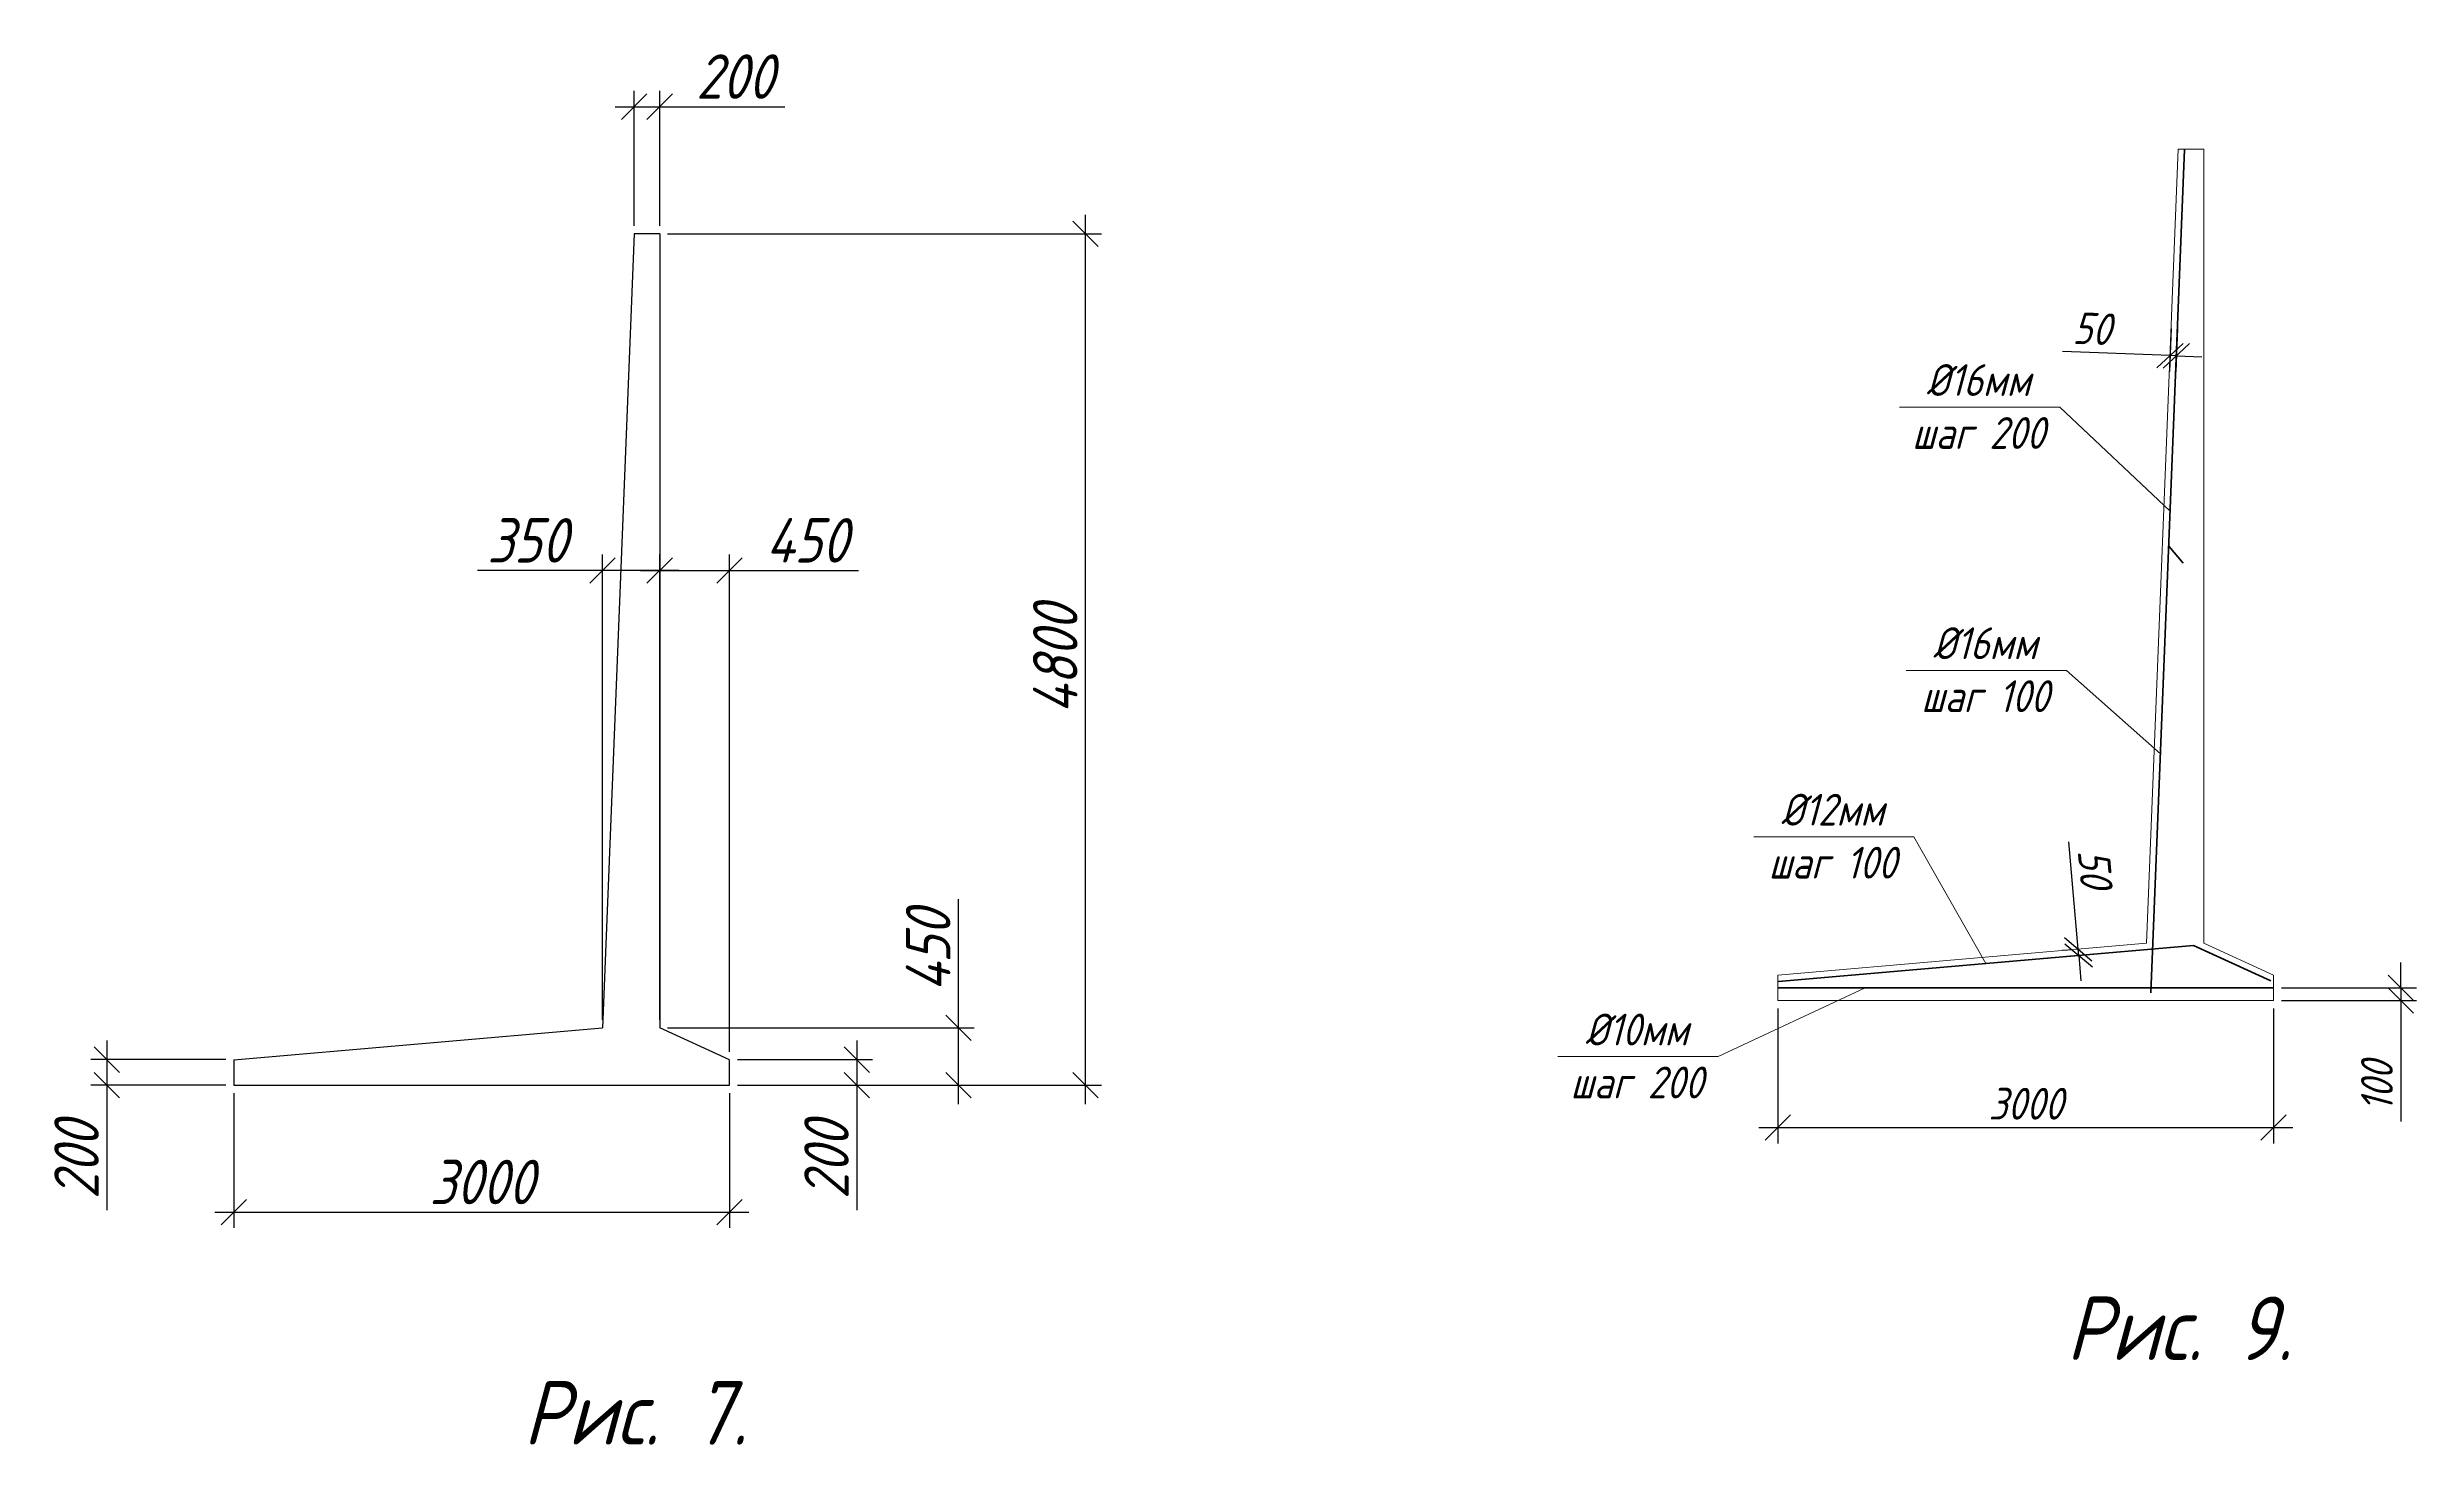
# Model space of a CAD drawing. Header units: millimetres. Extents: x -1004 to 900128, y -352756 to 107728.
# Drawn here: x 108018 to 126657, y -32003 to -21006 of the extents above; entities that cross this region are included whole.
import ezdxf

# ---------------------------------------------------------------- set-up
doc = ezdxf.new("R2010")
doc.units = ezdxf.units.MM
for name, color, linetype, lineweight in [('basic', 95, 'Continuous', 30), ('size', 45, 'Continuous', 20), ('text', 13, 'Continuous', 20), ('thick', 42, 'Continuous', 35), ('thin', 153, 'Continuous', 18)]:
    doc.layers.add(name, color=color, linetype=linetype, lineweight=lineweight)
doc.styles.add('Structures', font='isocpeur.ttf', dxfattribs={"width": 0.85, "oblique": 15})
doc.styles.add('structures 5', font='isocpeur.ttf', dxfattribs={"width": 0.85, "oblique": 15, "height": 5})
doc.dimstyles.new('structures 3.5', dxfattribs={"dimtxt": 3.5, "dimasz": 2, "dimexe": 1.25, "dimexo": 0.625, "dimtad": 1, "dimtxsty": 'Structures', "dimblk": 'OBLIQUE', "dimcen": 2.5, "dimdle": 1.5, "dimadec": 0, "dimazin": 0, "dimtfac": 1, "dimtmove": 0, "dimatfit": 3, "dimfxl": 1, "dimarcsym": 0})

# ---------------------------------------------------------------- blocks, each defined once
blk = doc.blocks.new('_Oblique')
at = {"color": 0, "linetype": 'ByBlock', "lineweight": -2}
blk.add_line((-0.5, -0.5), (0.5, 0.5), dxfattribs=at)
blk = doc.blocks.new('*D374')
at = {"layer": 'Defpoints', "color": 0, "transparency": 16777216}
for p in [(113385, -28973), (113385, -29173), (114385, -29173)]:
    blk.add_point(p, dxfattribs=at)
at = {"layer": 'size', "color": 0, "lineweight": -2, "transparency": 16777216}
for p, q in [((114385, -28823), (114385, -29173)), ((113447, -28973), (114510, -28973)), ((113447, -29173), (114510, -29173)), ((114385, -29173), (114385, -30157))]:
    blk.add_line(p, q, dxfattribs=at)
at = {"layer": 'size', "color": 0, "lineweight": -2, "transparency": 16777216, "xscale": 200, "yscale": 200, "zscale": 200}
for p, rotation in [((114385, -28973), 90), ((114385, -29173), 270)]:
    blk.add_blockref('_Oblique', p, dxfattribs=dict(at, rotation=rotation))
at = {"layer": 'size', "color": 0, "transparency": 16777216, "insert": (114147, -29765), "char_height": 350, "attachment_point": 5, "rotation": 90, "style": 'Structures'}
blk.add_mtext('200', dxfattribs=at)
blk = doc.blocks.new('*D375')
at = {"layer": 'Defpoints', "color": 0, "transparency": 16777216}
for p in [(109485, -29173), (113385, -29173), (113385, -30173)]:
    blk.add_point(p, dxfattribs=at)
at = {"layer": 'size', "color": 0, "lineweight": -2, "transparency": 16777216}
for p, q in [((109485, -29236), (109485, -30298)), ((113385, -29236), (113385, -30298)), ((109335, -30173), (113535, -30173))]:
    blk.add_line(p, q, dxfattribs=at)
at = {"layer": 'size', "color": 0, "lineweight": -2, "transparency": 16777216, "xscale": 200, "yscale": 200, "zscale": 200, "rotation": 180}
blk.add_blockref('_Oblique', (109485, -30173), dxfattribs=at)
at = {"layer": 'size', "color": 0, "lineweight": -2, "transparency": 16777216, "xscale": 200, "yscale": 200, "zscale": 200}
blk.add_blockref('_Oblique', (113385, -30173), dxfattribs=at)
at = {"layer": 'size', "color": 0, "transparency": 16777216, "insert": (111435, -29936), "char_height": 350, "attachment_point": 5, "style": 'Structures'}
blk.add_mtext('3000', dxfattribs=at)
blk = doc.blocks.new('*D376')
at = {"layer": 'Defpoints', "color": 0, "transparency": 16777216}
for p in [(109485, -28973), (108485, -29173), (109485, -29173)]:
    blk.add_point(p, dxfattribs=at)
at = {"layer": 'size', "color": 0, "lineweight": -2, "transparency": 16777216}
for p, q in [((108485, -28823), (108485, -29173)), ((109422, -28973), (108360, -28973)), ((109422, -29173), (108360, -29173)), ((108485, -29173), (108485, -30157))]:
    blk.add_line(p, q, dxfattribs=at)
at = {"layer": 'size', "color": 0, "lineweight": -2, "transparency": 16777216, "xscale": 200, "yscale": 200, "zscale": 200}
for p, rotation in [((108485, -28973), 90), ((108485, -29173), 270)]:
    blk.add_blockref('_Oblique', p, dxfattribs=dict(at, rotation=rotation))
at = {"layer": 'size', "color": 0, "transparency": 16777216, "insert": (108247, -29765), "char_height": 350, "attachment_point": 5, "rotation": 90, "style": 'Structures'}
blk.add_mtext('200', dxfattribs=at)
blk = doc.blocks.new('*D377')
at = {"layer": 'Defpoints', "color": 0, "transparency": 16777216}
for p in [(112835, -28723), (115185, -28723), (113385, -29173)]:
    blk.add_point(p, dxfattribs=at)
at = {"layer": 'size', "color": 0, "lineweight": -2, "transparency": 16777216}
for p, q in [((115185, -28723), (115185, -27710)), ((112897, -28723), (115310, -28723)), ((115185, -29323), (115185, -28723)), ((113447, -29173), (115310, -29173))]:
    blk.add_line(p, q, dxfattribs=at)
at = {"layer": 'size', "color": 0, "lineweight": -2, "transparency": 16777216, "xscale": 200, "yscale": 200, "zscale": 200}
for p, rotation in [((115185, -28723), 90), ((115185, -29173), 270)]:
    blk.add_blockref('_Oblique', p, dxfattribs=dict(at, rotation=rotation))
at = {"layer": 'size', "color": 0, "transparency": 16777216, "insert": (114947, -28116), "char_height": 350, "attachment_point": 5, "rotation": 90, "style": 'Structures'}
blk.add_mtext('450', dxfattribs=at)
blk = doc.blocks.new('*D378')
at = {"layer": 'Defpoints', "color": 0, "transparency": 16777216}
for p in [(112835, -22473), (116185, -22473), (113385, -29173)]:
    blk.add_point(p, dxfattribs=at)
at = {"layer": 'size', "color": 0, "lineweight": -2, "transparency": 16777216}
for p, q in [((116185, -29323), (116185, -22323)), ((112897, -22473), (116310, -22473)), ((113447, -29173), (116310, -29173))]:
    blk.add_line(p, q, dxfattribs=at)
at = {"layer": 'size', "color": 0, "lineweight": -2, "transparency": 16777216, "xscale": 200, "yscale": 200, "zscale": 200}
for p, rotation in [((116185, -22473), 90), ((116185, -29173), 270)]:
    blk.add_blockref('_Oblique', p, dxfattribs=dict(at, rotation=rotation))
at = {"layer": 'size', "color": 0, "transparency": 16777216, "insert": (115947, -25823), "char_height": 350, "attachment_point": 5, "rotation": 90, "style": 'Structures'}
blk.add_mtext('4800', dxfattribs=at)
blk = doc.blocks.new('*D379')
at = {"layer": 'Defpoints', "color": 0, "transparency": 16777216}
for p in [(113385, -25123), (112835, -28723), (113385, -28973)]:
    blk.add_point(p, dxfattribs=at)
at = {"layer": 'size', "color": 0, "lineweight": -2, "transparency": 16777216}
for p, q in [((112685, -25123), (113385, -25123)), ((112835, -28661), (112835, -24998)), ((113385, -28911), (113385, -24998)), ((113385, -25123), (114399, -25123))]:
    blk.add_line(p, q, dxfattribs=at)
at = {"layer": 'size', "color": 0, "lineweight": -2, "transparency": 16777216, "xscale": 200, "yscale": 200, "zscale": 200, "rotation": 180}
blk.add_blockref('_Oblique', (112835, -25123), dxfattribs=at)
at = {"layer": 'size', "color": 0, "lineweight": -2, "transparency": 16777216, "xscale": 200, "yscale": 200, "zscale": 200}
blk.add_blockref('_Oblique', (113385, -25123), dxfattribs=at)
at = {"layer": 'size', "color": 0, "transparency": 16777216, "insert": (113992, -24886), "char_height": 350, "attachment_point": 5, "style": 'Structures'}
blk.add_mtext('450', dxfattribs=at)
blk = doc.blocks.new('*D380')
at = {"layer": 'Defpoints', "color": 0, "transparency": 16777216}
for p in [(112385, -25123), (112385, -28723), (112835, -28723)]:
    blk.add_point(p, dxfattribs=at)
at = {"layer": 'size', "color": 0, "lineweight": -2, "transparency": 16777216}
for p, q in [((112385, -25123), (111401, -25123)), ((112385, -28661), (112385, -24998)), ((112985, -25123), (112385, -25123)), ((112835, -28661), (112835, -24998))]:
    blk.add_line(p, q, dxfattribs=at)
at = {"layer": 'size', "color": 0, "lineweight": -2, "transparency": 16777216, "xscale": 200, "yscale": 200, "zscale": 200, "rotation": 180}
blk.add_blockref('_Oblique', (112385, -25123), dxfattribs=at)
at = {"layer": 'size', "color": 0, "lineweight": -2, "transparency": 16777216, "xscale": 200, "yscale": 200, "zscale": 200}
blk.add_blockref('_Oblique', (112835, -25123), dxfattribs=at)
at = {"layer": 'size', "color": 0, "transparency": 16777216, "insert": (111793, -24886), "char_height": 350, "attachment_point": 5, "style": 'Structures'}
blk.add_mtext('350', dxfattribs=at)
blk = doc.blocks.new('*D381')
at = {"layer": 'Defpoints', "color": 0, "transparency": 16777216}
for p in [(112835, -21473), (112635, -22473), (112835, -22473)]:
    blk.add_point(p, dxfattribs=at)
at = {"layer": 'size', "color": 0, "lineweight": -2, "transparency": 16777216}
for p, q in [((112635, -22411), (112635, -21348)), ((112835, -22411), (112835, -21348)), ((112485, -21473), (112835, -21473)), ((112835, -21473), (113819, -21473))]:
    blk.add_line(p, q, dxfattribs=at)
at = {"layer": 'size', "color": 0, "lineweight": -2, "transparency": 16777216, "xscale": 200, "yscale": 200, "zscale": 200, "rotation": 180}
blk.add_blockref('_Oblique', (112635, -21473), dxfattribs=at)
at = {"layer": 'size', "color": 0, "lineweight": -2, "transparency": 16777216, "xscale": 200, "yscale": 200, "zscale": 200}
blk.add_blockref('_Oblique', (112835, -21473), dxfattribs=at)
at = {"layer": 'size', "color": 0, "transparency": 16777216, "insert": (113427, -21236), "char_height": 350, "attachment_point": 5, "style": 'Structures'}
blk.add_mtext('200', dxfattribs=at)
blk = doc.blocks.new('*D393')
at = {"layer": 'Defpoints', "color": 0, "transparency": 16777216}
for p in [(121632, -28508), (125532, -28508), (125532, -29508)]:
    blk.add_point(p, dxfattribs=at)
at = {"layer": 'size', "color": 0, "lineweight": -2, "transparency": 16777216}
for p, q in [((121632, -28570), (121632, -29633)), ((125532, -28570), (125532, -29633)), ((121482, -29508), (125682, -29508))]:
    blk.add_line(p, q, dxfattribs=at)
at = {"layer": 'size', "color": 0, "lineweight": -2, "transparency": 16777216, "xscale": 200, "yscale": 200, "zscale": 200, "rotation": 180}
blk.add_blockref('_Oblique', (121632, -29508), dxfattribs=at)
at = {"layer": 'size', "color": 0, "lineweight": -2, "transparency": 16777216, "xscale": 200, "yscale": 200, "zscale": 200}
blk.add_blockref('_Oblique', (125532, -29508), dxfattribs=at)
at = {"layer": 'size', "color": 0, "transparency": 16777216, "insert": (123582, -29320), "char_height": 350, "attachment_point": 5, "style": 'Structures'}
blk.add_mtext('{\\H0.71429x;3000}', dxfattribs=at)
blk = doc.blocks.new('*D394')
at = {"layer": 'Defpoints', "color": 0, "transparency": 16777216}
for p in [(124728, -23156), (124778, -23158), (124717, -23432)]:
    blk.add_point(p, dxfattribs=at)
at = {"layer": 'size', "color": 0, "lineweight": -2, "transparency": 16777216}
for p, q in [((124726, -23218), (124712, -23557)), ((124776, -23220), (124762, -23559)), ((124717, -23432), (123871, -23399)), ((124767, -23434), (124717, -23432)), ((124767, -23434), (124967, -23442))]:
    blk.add_line(p, q, dxfattribs=at)
at = {"layer": 'size', "color": 0, "lineweight": -2, "transparency": 16777216, "xscale": 200, "yscale": 200, "zscale": 200}
for p, rotation in [((124717, -23432), 357.7093899573608), ((124767, -23434), 177.7093899573608)]:
    blk.add_blockref('_Oblique', p, dxfattribs=dict(at, rotation=rotation))
at = {"layer": 'size', "color": 0, "transparency": 16777216, "insert": (124102, -23220), "char_height": 350, "attachment_point": 5, "rotation": 357.7094, "style": 'Structures'}
blk.add_mtext('{\\H0.71429x;50}', dxfattribs=at)
blk = doc.blocks.new('*D395')
at = {"layer": 'Defpoints', "color": 0, "transparency": 16777216}
for p in [(123995, -28104), (124015, -28102), (124019, -28152)]:
    blk.add_point(p, dxfattribs=at)
at = {"layer": 'size', "color": 0, "lineweight": -2, "transparency": 16777216}
for p, q in [((123995, -28104), (123922, -27260)), ((123953, -28108), (123870, -28115)), ((123999, -28154), (123995, -28104)), ((123957, -28157), (123875, -28165)), ((123999, -28154), (124016, -28353))]:
    blk.add_line(p, q, dxfattribs=at)
at = {"layer": 'size', "color": 0, "lineweight": -2, "transparency": 16777216, "xscale": 200, "yscale": 200, "zscale": 200}
for p, rotation in [((123995, -28104), 274.9271099476178), ((123999, -28154), 94.92710994761782)]:
    blk.add_blockref('_Oblique', p, dxfattribs=dict(at, rotation=rotation))
at = {"layer": 'size', "color": 0, "transparency": 16777216, "insert": (124128, -27467), "char_height": 350, "attachment_point": 5, "rotation": 274.9271, "style": 'Structures'}
blk.add_mtext('{\\H0.71429x;50}', dxfattribs=at)
blk = doc.blocks.new('*D396')
at = {"layer": 'Defpoints', "color": 0, "transparency": 16777216}
for p in [(125532, -28408), (125532, -28508), (126532, -28508)]:
    blk.add_point(p, dxfattribs=at)
at = {"layer": 'size', "color": 0, "lineweight": -2, "transparency": 16777216}
for p, q in [((126532, -28408), (126532, -28208)), ((125595, -28408), (126657, -28408)), ((125595, -28508), (126657, -28508)), ((126532, -28408), (126532, -28508)), ((126532, -28508), (126532, -29461))]:
    blk.add_line(p, q, dxfattribs=at)
at = {"layer": 'size', "color": 0, "lineweight": -2, "transparency": 16777216, "xscale": 200, "yscale": 200, "zscale": 200}
for p, rotation in [((126532, -28408), 270), ((126532, -28508), 90)]:
    blk.add_blockref('_Oblique', p, dxfattribs=dict(at, rotation=rotation))
at = {"layer": 'size', "color": 0, "transparency": 16777216, "insert": (126345, -29184), "char_height": 350, "attachment_point": 5, "rotation": 90, "style": 'Structures'}
blk.add_mtext('{\\H0.71429x;100}', dxfattribs=at)

msp = doc.modelspace()

# ---------------------------------------------------------------- linework, layer by layer
at = {"layer": 'basic'}
for p, q in [((112634.997, -22473.302), (112384.997, -28723.302)), ((112834.997, -22473.302), (112634.997, -22473.302)), ((112834.997, -22473.302), (112834.997, -28723.302)), ((109484.997, -28973.302), (112384.997, -28723.302)), ((113384.997, -28973.302), (112834.997, -28723.302)), ((109484.997, -28973.302), (109484.997, -29173.302)), ((113384.997, -29173.302), (113384.997, -28973.302)), ((109484.997, -29173.302), (113384.997, -29173.302))]:
    msp.add_line(p, q, dxfattribs=at)
at = {"layer": 'thick'}
for p, q in [((124832.022, -21809.661), (124566.523, -28447.141)), ((124707.102, -24932.663), (124821.6, -25064.574)), ((121636.356, -28357.478), (124901.562, -28075.995)), ((125511.372, -28353.181), (124901.562, -28075.995)), ((121632.062, -28407.663), (125532.062, -28407.663))]:
    msp.add_line(p, q, dxfattribs=at)
at = {"layer": 'thin'}
for p, q in [((124782.062, -21807.663), (124532.062, -28057.663)), ((124982.062, -21807.663), (124782.062, -21807.663)), ((124982.062, -21807.663), (124982.062, -28057.663)), ((122589.562, -23837.663), (123849.562, -23837.663)), ((123849.562, -23837.663), (124718.12, -24657.205)), ((122641.78, -25909.33), (123901.78, -25909.33)), ((123901.78, -25909.33), (124641.778, -26565.752)), ((121441.78, -27219.33), (122701.78, -27219.33)), ((122701.78, -27219.33), (123268.959, -28216.737)), ((121632.062, -28307.663), (124532.062, -28057.663)), ((125532.062, -28307.663), (124982.062, -28057.663)), ((121632.062, -28307.663), (121632.062, -28507.663)), ((125532.062, -28507.663), (125532.062, -28307.663)), ((121161.78, -28949.33), (122319.562, -28407.663)), ((121632.062, -28507.663), (125532.062, -28507.663)), ((119901.78, -28949.33), (121161.78, -28949.33))]:
    msp.add_line(p, q, dxfattribs=at)

# ---------------------------------------------------------------- texts
at = {"layer": 'text', "attachment_point": 5}
for s, insert, char_height, width, style in [('%%C16мм\\Pшаг 200', (123209.562, -23832.663), 250, 1504.43531, 'Structures'), ('%%C16мм\\Pшаг 100', (123261.78, -25904.33), 250, 1504.43531, 'Structures'), ('%%C12мм\\Pшаг 100', (122061.78, -27214.33), 250, 1504.43531, 'Structures'), ('%%C10мм\\Pшаг 200', (120521.78, -28944.33), 250, 1504.43531, 'Structures'), ('Рис. 9.', (124790.011, -31087.473), 500, 2515.89751, 'structures 5'), ('Рис. 7.', (112642.946, -31753.113), 500, 2515.89751, 'structures 5')]:
    msp.add_mtext(s, dxfattribs=dict(at, insert=insert, char_height=char_height, width=width, style=style))

# ---------------------------------------------------------------- dimensions: what is measured, and where the dimension line sits
at = {"layer": 'size'}
dim = msp.add_linear_dim(base=(112834.997, -21473.302), p1=(112634.997, -22473.302), p2=(112834.997, -22473.302), dimstyle='structures 3.5', dxfattribs=at)
dim.commit()
dim.dimension.update_dxf_attribs({"geometry": '*D381', "text_midpoint": (113427.013, -21235.802)})
for base, p1, p2, text, picture, middle in [((116184.997, -22473.302), (113384.997, -29173.302), (112834.997, -22473.302), '4800', '*D378', (115947.497, -25823.302)), ((126532.062, -28507.663), (125532.062, -28407.663), (125532.062, -28507.663), '{\\H0.71429x;<>}', '*D396', (126344.561, -29184.283))]:
    dim = msp.add_linear_dim(base=base, p1=p1, p2=p2, angle=90, text=text, dimstyle='structures 3.5', dxfattribs=at)
    dim.commit()
    dim.dimension.update_dxf_attribs({"geometry": picture, "text_midpoint": middle})
for p1, p2, distance, picture, middle in [((124778.104, -23157.605), (124728.144, -23155.606), 276.979, '*D394', (124101.572, -23220.093)), ((124019.08, -28152.071), (124014.785, -28102.256), 19.926, '*D395', (124128.19, -27466.672))]:
    dim = msp.add_aligned_dim(p1=p1, p2=p2, distance=distance, text='{\\H0.71429x;<>}', dimstyle='structures 3.5', dxfattribs=at)
    dim.commit()
    dim.dimension.update_dxf_attribs({"geometry": picture, "text_midpoint": middle})
for base, p1, p2, text, picture, middle in [((112384.997, -25123.302), (112834.997, -28723.302), (112384.997, -28723.302), '350', '*D380', (111792.981, -24885.802)), ((113384.997, -25123.302), (112834.997, -28723.302), (113384.997, -28973.302), '450', '*D379', (113991.888, -24885.802)), ((125532.062, -29507.663), (121632.062, -28507.663), (125532.062, -28507.663), '{\\H0.71429x;3000}', '*D393', (123582.062, -29320.162)), ((113384.997, -30173.302), (109484.997, -29173.302), (113384.997, -29173.302), '3000', '*D375', (111434.997, -29935.802))]:
    dim = msp.add_linear_dim(base=base, p1=p1, p2=p2, text=text, dimstyle='structures 3.5', dxfattribs=at)
    dim.commit()
    dim.dimension.update_dxf_attribs({"geometry": picture, "text_midpoint": middle})
for base, p1, p2, picture, middle in [((115184.997, -28723.302), (113384.997, -29173.302), (112834.997, -28723.302), '*D377', (114947.497, -28116.411)), ((108484.997, -29173.302), (109484.997, -28973.302), (109484.997, -29173.302), '*D376', (108247.497, -29765.318)), ((114384.997, -29173.302), (113384.997, -28973.302), (113384.997, -29173.302), '*D374', (114147.497, -29765.318))]:
    dim = msp.add_linear_dim(base=base, p1=p1, p2=p2, angle=90, dimstyle='structures 3.5', dxfattribs=at)
    dim.commit()
    dim.dimension.update_dxf_attribs({"geometry": picture, "text_midpoint": middle})

doc.saveas('drawing.dxf')
